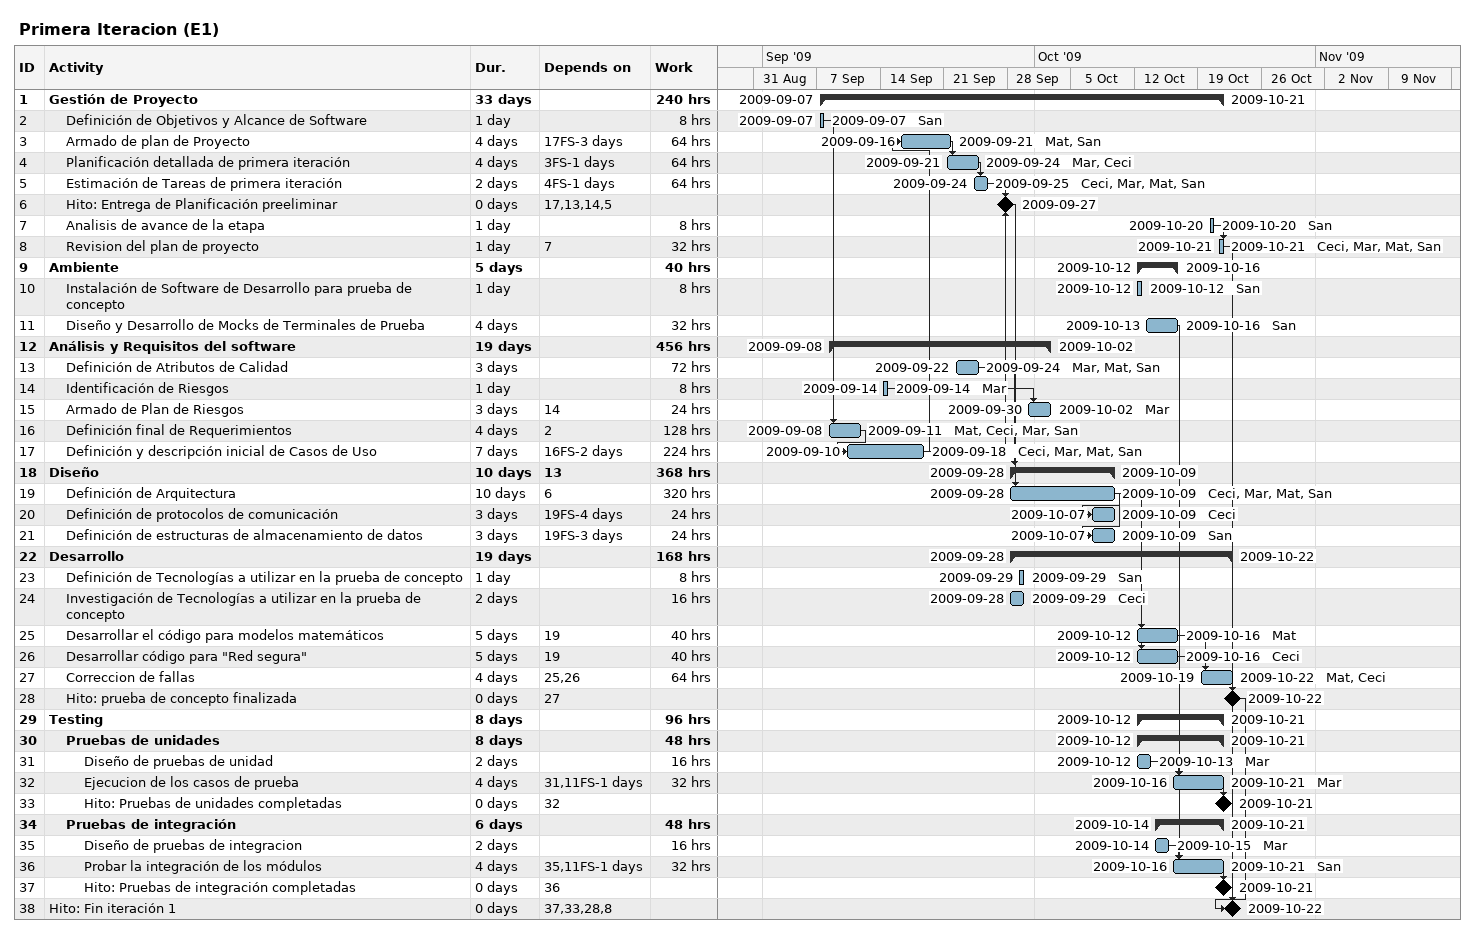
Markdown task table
Primera Iteracion (E1)

| ID | Level | Task | Duration | Start | Finish | Predecessors | Resources | Work (h) |
|---|---|---|---|---|---|---|---|---|
| 1 | 1 | **Gestión de Proyecto** | 33d | 2009-09-07 | 2009-10-21 |  |  | 240 |
| 2 | 2 | Definición de Objetivos y Alcance de Software | 1d | 2009-09-07 | 2009-09-07 |  | San | 8 |
| 3 | 2 | Armado de plan de Proyecto | 4d | 2009-09-16 | 2009-09-21 | 17FS-3d | Mat, San | 64 |
| 4 | 2 | Planificación detallada de primera iteración | 4d | 2009-09-21 | 2009-09-24 | 3FS-1d | Mar, Ceci | 64 |
| 5 | 2 | Estimación de Tareas de primera iteración | 2d | 2009-09-24 | 2009-09-25 | 4FS-1d | Ceci, Mar, Mat, San | 64 |
| 6 | 2 | Hito: Entrega de Planificación preeliminar | 0d | 2009-09-27 | 2009-09-27 | 17, 13, 14, 5 |  |  |
| 7 | 2 | Analisis de avance de la etapa | 1d | 2009-10-20 | 2009-10-20 |  | San | 8 |
| 8 | 2 | Revision del plan de proyecto | 1d | 2009-10-21 | 2009-10-21 | 7 | Ceci, Mar, Mat, San | 32 |
| 9 | 1 | **Ambiente** | 5d | 2009-10-12 | 2009-10-16 |  |  | 40 |
| 10 | 2 | Instalación de Software de Desarrollo para prueba de concepto | 1d | 2009-10-12 | 2009-10-12 |  | San | 8 |
| 11 | 2 | Diseño y Desarrollo de Mocks de Terminales de Prueba | 4d | 2009-10-13 | 2009-10-16 |  | San | 32 |
| 12 | 1 | **Análisis y Requisitos del software** | 19d | 2009-09-08 | 2009-10-02 |  |  | 456 |
| 13 | 2 | Definición de Atributos de Calidad | 3d | 2009-09-22 | 2009-09-24 |  | Mar, Mat, San | 72 |
| 14 | 2 | Identificación de Riesgos | 1d | 2009-09-14 | 2009-09-14 |  | Mar | 8 |
| 15 | 2 | Armado de Plan de Riesgos | 3d | 2009-09-30 | 2009-10-02 | 14 | Mar | 24 |
| 16 | 2 | Definición final de Requerimientos | 4d | 2009-09-08 | 2009-09-11 | 2 | Mat, Ceci, Mar, San | 128 |
| 17 | 2 | Definición y descripción inicial de Casos de Uso | 7d | 2009-09-10 | 2009-09-18 | 16FS-2d | Ceci, Mar, Mat, San | 224 |
| 18 | 1 | **Diseño** | 10d | 2009-09-28 | 2009-10-09 | 13 |  | 368 |
| 19 | 2 | Definición de Arquitectura | 10d | 2009-09-28 | 2009-10-09 | 6 | Ceci, Mar, Mat, San | 320 |
| 20 | 2 | Definición de protocolos de comunicación | 3d | 2009-10-07 | 2009-10-09 | 19FS-4d | Ceci | 24 |
| 21 | 2 | Definición de estructuras de almacenamiento de datos | 3d | 2009-10-07 | 2009-10-09 | 19FS-3d | San | 24 |
| 22 | 1 | **Desarrollo** | 19d | 2009-09-28 | 2009-10-22 |  |  | 168 |
| 23 | 2 | Definición de Tecnologías a utilizar en la prueba de concepto | 1d | 2009-09-29 | 2009-09-29 |  | San | 8 |
| 24 | 2 | Investigación de Tecnologías a utilizar en la prueba de concepto | 2d | 2009-09-28 | 2009-09-29 |  | Ceci | 16 |
| 25 | 2 | Desarrollar el código para modelos matemáticos | 5d | 2009-10-12 | 2009-10-16 | 19 | Mat | 40 |
| 26 | 2 | Desarrollar código para "Red segura" | 5d | 2009-10-12 | 2009-10-16 | 19 | Ceci | 40 |
| 27 | 2 | Correccion de fallas | 4d | 2009-10-19 | 2009-10-22 | 25, 26 | Mat, Ceci | 64 |
| 28 | 2 | Hito: prueba de concepto finalizada | 0d | 2009-10-22 | 2009-10-22 | 27 |  |  |
| 29 | 1 | **Testing** | 8d | 2009-10-12 | 2009-10-21 |  |  | 96 |
| 30 | 2 | **Pruebas de unidades** | 8d | 2009-10-12 | 2009-10-21 |  |  | 48 |
| 31 | 3 | Diseño de pruebas de unidad | 2d | 2009-10-12 | 2009-10-13 |  | Mar | 16 |
| 32 | 3 | Ejecucion de los casos de prueba | 4d | 2009-10-16 | 2009-10-21 | 31, 11FS-1d | Mar | 32 |
| 33 | 3 | Hito: Pruebas de unidades completadas | 0d | 2009-10-21 | 2009-10-21 | 32 |  |  |
| 34 | 2 | **Pruebas de integración** | 6d | 2009-10-14 | 2009-10-21 |  |  | 48 |
| 35 | 3 | Diseño de pruebas de integracion | 2d | 2009-10-14 | 2009-10-15 |  | Mar | 16 |
| 36 | 3 | Probar la integración de los módulos | 4d | 2009-10-16 | 2009-10-21 | 35, 11FS-1d | San | 32 |
| 37 | 3 | Hito: Pruebas de integración completadas | 0d | 2009-10-21 | 2009-10-21 | 36 |  |  |
| 38 | 1 | Hito: Fin iteración 1 | 0d | 2009-10-22 | 2009-10-22 | 37, 33, 28, 8 |  |  |
